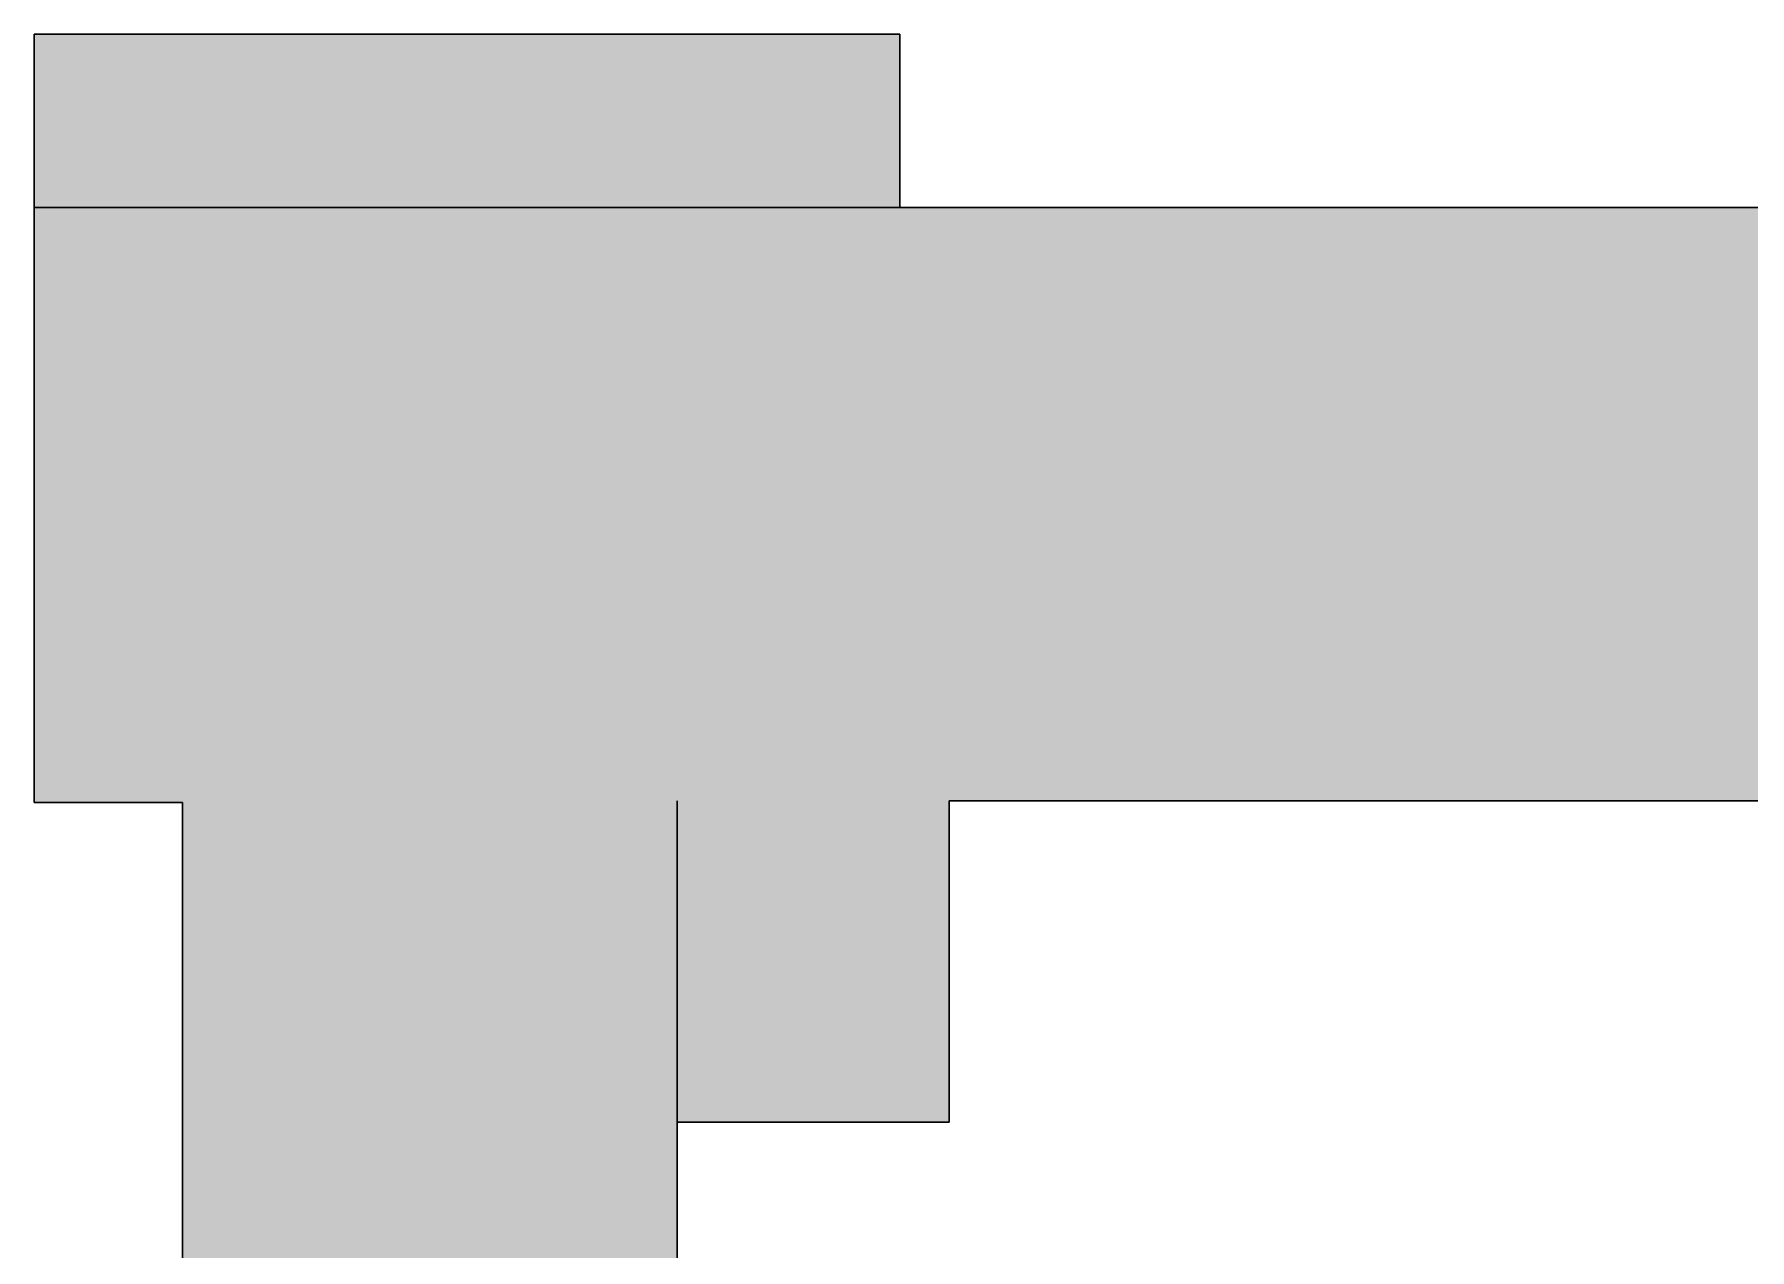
# Model space of a CAD drawing. Header units: inches. Extents: x -1176 to 1551, y -3558 to 978.
# Drawn here: x -1041.1 to -971.7, y 771.7 to 820.9 of the extents above; entities that cross this region are included whole.
import ezdxf

# ---------------------------------------------------------------- set-up
doc = ezdxf.new("R2010")
doc.units = ezdxf.units.IN
doc.header["$MEASUREMENT"] = 0
doc.layers.add('A-WALL', color=113, linetype='Continuous', lineweight=18)
doc.layers.add('A-WALL-PATT', color=111, linetype='Continuous', lineweight=18)

msp = doc.modelspace()

# ---------------------------------------------------------------- hatches: boundary and pattern name
at = {"layer": 'A-WALL-PATT', "lineweight": 9}
for points in [[(-1006.062, 813.874), (-1006.062, 820.874), (-1041.062, 820.874), (-1041.062, 813.874), (-1038.773, 813.874)], [(-1038.773, 789.807), (-1035.062, 789.807), (-1035.062, 813.874), (-1041.062, 813.874), (-1041.062, 789.807)], [(-1015.062, 776.874), (-1004.062, 776.874), (-1004.062, 789.874), (-1015.062, 789.874)]]:
    msp.add_hatch(color=7, dxfattribs=at).paths.add_polyline_path(points, flags=0)
h = msp.add_hatch(color=7, dxfattribs=at)
h.paths.add_polyline_path([(-939.812, 789.874), (-939.812, 813.874), (-1035.062, 813.874), (-1035.062, 789.874), (-944.74, 789.874)], flags=0)
h.paths.add_polyline_path([(-902.312, 789.874), (-872.062, 789.874), (-872.062, 813.874), (-902.312, 813.874)], flags=0)
at = {"layer": 'A-WALL-PATT'}
h = msp.add_hatch(color=7, dxfattribs=at)
h.paths.add_polyline_path([(-1015.062, 35.334), (-1015.062, 96.005), (-1035.062, 96.005), (-1035.062, 35.334), (-1017.062, 35.334)], flags=0)
h.paths.add_polyline_path([(-1015.062, 133.505), (-1015.062, 216.005), (-1035.062, 216.005), (-1035.062, 133.505), (-1015.264, 133.505)], flags=0)
h.paths.add_polyline_path([(-1015.062, 253.505), (-1015.062, 342.005), (-1035.062, 342.005), (-1035.062, 253.505), (-1015.264, 253.505)], flags=0)
h.paths.add_polyline_path([(-1015.062, 379.505), (-1015.062, 468.124), (-1035.062, 468.124), (-1035.062, 379.505), (-1015.264, 379.505)], flags=0)
h.paths.add_polyline_path([(-1035.062, 505.624), (-1015.062, 505.624), (-1015.062, 604.374), (-1035.062, 604.374), (-1035.062, 546.409)], flags=0)
h.paths.add_polyline_path([(-1015.062, 641.874), (-1015.062, 729.874), (-1035.062, 729.874), (-1035.062, 641.874), (-1015.264, 641.874)], flags=0)
h.paths.add_polyline_path([(-1035.062, 767.374), (-1015.062, 767.374), (-1015.062, 789.874), (-1035.062, 789.874), (-1035.062, 775.091)], flags=0)

# ---------------------------------------------------------------- linework, layer by layer
at = {"layer": 'A-WALL', "color": 8, "lineweight": 30}
for p, q in [((-1041.062, 820.874), (-1041.062, 789.807)), ((-1006.062, 820.874), (-1041.062, 820.874)), ((-1006.062, 813.874), (-1006.062, 820.874)), ((-1041.062, 813.874), (-939.812, 813.874)), ((-1041.062, 789.807), (-1035.062, 789.807)), ((-1035.062, 767.374), (-1035.062, 789.807)), ((-1015.062, 789.874), (-1015.062, 767.374)), ((-1004.062, 789.874), (-939.812, 789.874)), ((-1004.062, 776.874), (-1004.062, 789.874)), ((-1015.062, 776.874), (-1004.062, 776.874))]:
    msp.add_line(p, q, dxfattribs=at)

doc.saveas('drawing.dxf')
